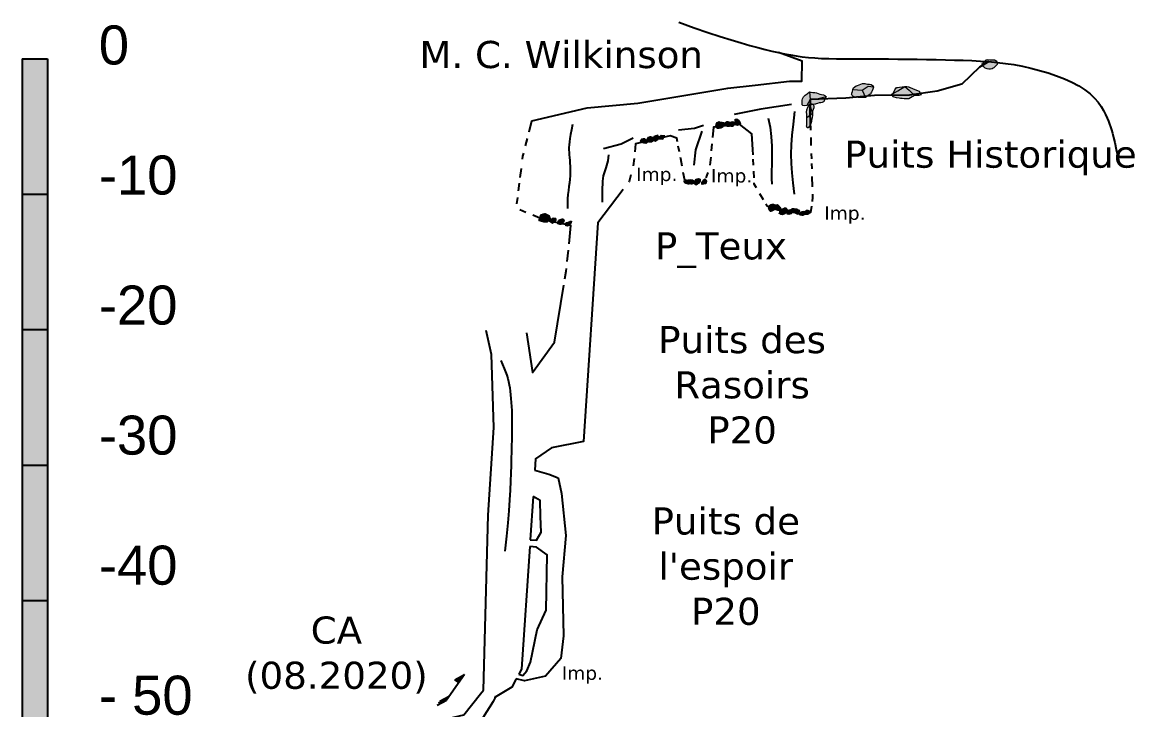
# Model space of a CAD drawing. Header units: metres. Extents: x -1178 to 134, y -250 to 398.
# Drawn here: x -58.2 to 24, y -48 to 2.7 of the extents above; entities that cross this region are included whole.
import ezdxf

# ---------------------------------------------------------------- set-up
doc = ezdxf.new("R2010")
doc.units = ezdxf.units.M
doc.header["$MEASUREMENT"] = 0
for name, color, linetype in [("Blocs - Courant d'air", 204, 'Continuous'), ('Blocs - Echelle', 250, 'Continuous'), ('Topo Dessin - Galeries', 10, 'Continuous'), ('Topo Dessin - Légendes Grosses', 250, 'Continuous'), ('Topo Dessin - Puits', 248, 'Continuous'), ('Topo Dessin - Spéléothèmes', 26, 'Continuous')]:
    doc.layers.add(name, color=color, linetype=linetype)

# ---------------------------------------------------------------- blocks, each defined once
blk = doc.blocks.new('*U147')
at = {"layer": 'Topo Dessin - Spéléothèmes'}
h = blk.add_hatch(color=255, dxfattribs=at)
h.dxf.hatch_style = 2
edge = h.paths.add_edge_path()
edge.add_spline(control_points=[(-0.11, 1.18), (-0.53, 0.75), (-1.07, 0.53), (-1.18, 0.11), (-1.28, -0.32), (-1.28, -0.32), (-1.28, -0.64), (-1.28, -0.96), (-1.18, -1.07), (-0.53, -0.96), (0.11, -0.86), (0.86, -0.75), (0.86, -0.75), (0.86, -0.75), (1.39, -0.53), (1.71, -0.53), (2.03, -0.53), (2.25, -0.21), (2.25, -0.21), (2.25, -0.21), (2.57, 0.43), (2.57, 0.43), (2.57, 0.43), (2.25, 0.75), (1.82, 0.75), (1.39, 0.75), (1.18, 1.07), (0.75, 1.07), (0.32, 1.07), (-0.11, 1.18), (-0.11, 1.18)], knot_values=[0, 0, 0, 0, 1, 1, 1, 2, 2, 2, 3, 3, 3, 4, 4, 4, 5, 5, 5, 6, 6, 6, 7, 7, 7, 8, 8, 8, 9, 9, 9, 10, 10, 10, 10], degree=3, periodic=0)
at = {"layer": 'Topo Dessin - Spéléothèmes', "lineweight": 5}
for points in [[(0, 0), (-0.53, -0.96)], [(-0.11, 1.18), (0, 0), (1.07, 0.11), (1.93, 0.32), (2.57, 0.43)]]:
    blk.add_lwpolyline(points, dxfattribs=at)
at = {"layer": 'Topo Dessin - Spéléothèmes', "lineweight": 9}
blk.add_open_spline([(-0.11, 1.18), (-0.53, 0.75), (-1.07, 0.53), (-1.18, 0.11), (-1.28, -0.32), (-1.28, -0.32), (-1.28, -0.64), (-1.28, -0.96), (-1.18, -1.07), (-0.53, -0.96), (0.11, -0.86), (0.86, -0.75), (0.86, -0.75), (0.86, -0.75), (1.39, -0.53), (1.71, -0.53), (2.03, -0.53), (2.25, -0.21), (2.25, -0.21), (2.25, -0.21), (2.57, 0.43), (2.57, 0.43), (2.57, 0.43), (2.25, 0.75), (1.82, 0.75), (1.39, 0.75), (1.18, 1.07), (0.75, 1.07), (0.32, 1.07), (-0.11, 1.18), (-0.11, 1.18)], degree=3, knots=[0, 0, 0, 0, 1, 1, 1, 2, 2, 2, 3, 3, 3, 4, 4, 4, 5, 5, 5, 6, 6, 6, 7, 7, 7, 8, 8, 8, 9, 9, 9, 10, 10, 10, 10], dxfattribs=at)
blk = doc.blocks.new('*U148')
at = {"layer": 'Topo Dessin - Spéléothèmes'}
h = blk.add_hatch(color=255, dxfattribs=at)
h.dxf.hatch_style = 2
edge = h.paths.add_edge_path()
edge.add_spline(control_points=[(0.46, 1.38), (0.46, 1.38), (-0.39, 0.74), (-0.39, 0.31), (-0.39, -0.12), (-0.71, -0.97), (-0.71, -0.97), (-0.71, -0.97), (-0.93, -1.72), (-0.93, -1.72), (-0.93, -1.72), (-1.14, -2.26), (-0.82, -2.15), (-0.5, -2.04), (-0.07, -1.4), (-0.07, -1.4), (-0.07, -1.4), (0.03, -1.08), (0.25, -0.76), (0.46, -0.44), (0.57, 0.2), (0.57, 0.2), (0.57, 0.2), (0.89, 0.52), (1, 0.95), (1.1, 1.38), (0.46, 1.38), (0.46, 1.38)], knot_values=[0, 0, 0, 0, 1, 1, 1, 2, 2, 2, 3, 3, 3, 4, 4, 4, 5, 5, 5, 6, 6, 6, 7, 7, 7, 8, 8, 8, 9, 9, 9, 9], degree=3, periodic=0)
at = {"layer": 'Topo Dessin - Spéléothèmes', "lineweight": 5}
blk.add_lwpolyline([(-0.57, -0.56), (0.5, -0.1), (0.46, 1.38)], dxfattribs=at)
at = {"layer": 'Topo Dessin - Spéléothèmes', "lineweight": 9}
blk.add_open_spline([(0.46, 1.38), (0.46, 1.38), (-0.39, 0.74), (-0.39, 0.31), (-0.39, -0.12), (-0.71, -0.97), (-0.71, -0.97), (-0.71, -0.97), (-0.93, -1.72), (-0.93, -1.72), (-0.93, -1.72), (-1.14, -2.26), (-0.82, -2.15), (-0.5, -2.04), (-0.07, -1.4), (-0.07, -1.4), (-0.07, -1.4), (0.03, -1.08), (0.25, -0.76), (0.46, -0.44), (0.57, 0.2), (0.57, 0.2), (0.57, 0.2), (0.89, 0.52), (1, 0.95), (1.1, 1.38), (0.46, 1.38), (0.46, 1.38)], degree=3, knots=[0, 0, 0, 0, 1, 1, 1, 2, 2, 2, 3, 3, 3, 4, 4, 4, 5, 5, 5, 6, 6, 6, 7, 7, 7, 8, 8, 8, 9, 9, 9, 9], dxfattribs=at)
blk = doc.blocks.new('*U145')
at = {"layer": 'Topo Dessin - Spéléothèmes'}
h = blk.add_hatch(color=255, dxfattribs=at)
h.dxf.hatch_style = 2
edge = h.paths.add_edge_path()
edge.add_spline(control_points=[(-0.35, 1.04), (-0.35, 1.04), (-0.99, 0.4), (-1.1, 0.08), (-1.2, -0.24), (-1.2, -0.89), (-1.2, -0.89), (-1.2, -0.89), (-1.63, -1.53), (-1.63, -1.53), (-1.63, -1.53), (-1.74, -1.85), (-1.74, -1.85), (-1.74, -1.85), (-1.1, -1.95), (-1.1, -1.95), (-1.1, -1.95), (-0.24, -1.42), (-0.24, -1.42), (-0.24, -1.42), (0.29, -1.1), (0.29, -1.1), (0.29, -1.1), (0.62, -0.99), (0.83, -0.56), (1.04, -0.14), (1.47, 0.61), (1.47, 0.61), (1.47, 0.61), (1.36, 1.04), (1.36, 1.04), (1.36, 1.04), (1.04, 1.57), (1.04, 1.57), (1.04, 1.57), (1.28, 1.98), (0.85, 1.87), (0.42, 1.77), (0.72, 2.11), (0.19, 1.57), (-0.35, 1.04), (-0.35, 1.04), (-0.35, 1.04)], knot_values=[0, 0, 0, 0, 1, 1, 1, 2, 2, 2, 3, 3, 3, 4, 4, 4, 5, 5, 5, 6, 6, 6, 7, 7, 7, 8, 8, 8, 9, 9, 9, 10, 10, 10, 11, 11, 11, 12, 12, 12, 13, 13, 13, 14, 14, 14, 14], degree=3, periodic=0)
at = {"layer": 'Topo Dessin - Spéléothèmes', "lineweight": 5}
blk.add_lwpolyline([(1.04, 1.57), (0.94, 0.72), (0.83, -0.56), (-0.03, -0.78), (-0.78, -0.89), (-1.2, -0.89)], dxfattribs=at)
at = {"layer": 'Topo Dessin - Spéléothèmes', "lineweight": 9}
blk.add_open_spline([(-0.35, 1.04), (-0.35, 1.04), (-0.99, 0.4), (-1.1, 0.08), (-1.2, -0.24), (-1.2, -0.89), (-1.2, -0.89), (-1.2, -0.89), (-1.63, -1.53), (-1.63, -1.53), (-1.63, -1.53), (-1.74, -1.85), (-1.74, -1.85), (-1.74, -1.85), (-1.1, -1.95), (-1.1, -1.95), (-1.1, -1.95), (-0.24, -1.42), (-0.24, -1.42), (-0.24, -1.42), (0.29, -1.1), (0.29, -1.1), (0.29, -1.1), (0.62, -0.99), (0.83, -0.56), (1.04, -0.14), (1.47, 0.61), (1.47, 0.61), (1.47, 0.61), (1.36, 1.04), (1.36, 1.04), (1.36, 1.04), (1.04, 1.57), (1.04, 1.57), (1.04, 1.57), (1.28, 1.98), (0.85, 1.87), (0.42, 1.77), (0.72, 2.11), (0.19, 1.57), (-0.35, 1.04), (-0.35, 1.04), (-0.35, 1.04)], degree=3, knots=[0, 0, 0, 0, 1, 1, 1, 2, 2, 2, 3, 3, 3, 4, 4, 4, 5, 5, 5, 6, 6, 6, 7, 7, 7, 8, 8, 8, 9, 9, 9, 10, 10, 10, 11, 11, 11, 12, 12, 12, 13, 13, 13, 14, 14, 14, 14], dxfattribs=at)
blk = doc.blocks.new('*U142')
at = {"layer": 'Topo Dessin - Spéléothèmes'}
h = blk.add_hatch(color=255, dxfattribs=at)
h.dxf.hatch_style = 2
edge = h.paths.add_edge_path()
edge.add_spline(control_points=[(8, 26.8), (0, 26.8), (-10.7, 21.4), (-18.7, 18.7), (-26.7, 16.1), (-34.8, 13.4), (-37.4, 2.7), (-40.1, -8), (-42.8, -18.7), (-42.8, -18.7), (-42.8, -18.7), (-40.1, -24.1), (-32.1, -26.7), (-24.1, -29.4), (-8, -29.4), (-8, -29.4), (-8, -29.4), (13.4, -29.4), (13.4, -29.4), (13.4, -29.4), (32.1, -16), (32.1, -16), (32.1, -16), (37.4, -10.7), (40.1, -2.7), (42.8, 5.4), (45.5, 13.4), (45.5, 13.4), (45.5, 13.4), (40.1, 24.1), (29.4, 24.1), (18.7, 24.1), (8, 26.8), (8, 26.8)], knot_values=[0, 0, 0, 0, 1, 1, 1, 2, 2, 2, 3, 3, 3, 4, 4, 4, 5, 5, 5, 6, 6, 6, 7, 7, 7, 8, 8, 8, 9, 9, 9, 10, 10, 10, 11, 11, 11, 11], degree=3, periodic=0)
at = {"layer": 'Topo Dessin - Spéléothèmes', "lineweight": 5}
for points in [[(-37.4, 2.7), (0, 0), (24.1, 16.1), (45.5, 13.4)], [(0, 0), (13.4, -29.4)]]:
    blk.add_lwpolyline(points, dxfattribs=at)
at = {"layer": 'Topo Dessin - Spéléothèmes', "lineweight": 9}
blk.add_open_spline([(8, 26.8), (0, 26.8), (-10.7, 21.4), (-18.7, 18.7), (-26.7, 16.1), (-34.8, 13.4), (-37.4, 2.7), (-40.1, -8), (-42.8, -18.7), (-42.8, -18.7), (-42.8, -18.7), (-40.1, -24.1), (-32.1, -26.7), (-24.1, -29.4), (-8, -29.4), (-8, -29.4), (-8, -29.4), (13.4, -29.4), (13.4, -29.4), (13.4, -29.4), (32.1, -16), (32.1, -16), (32.1, -16), (37.4, -10.7), (40.1, -2.7), (42.8, 5.4), (45.5, 13.4), (45.5, 13.4), (45.5, 13.4), (40.1, 24.1), (29.4, 24.1), (18.7, 24.1), (8, 26.8), (8, 26.8)], degree=3, knots=[0, 0, 0, 0, 1, 1, 1, 2, 2, 2, 3, 3, 3, 4, 4, 4, 5, 5, 5, 6, 6, 6, 7, 7, 7, 8, 8, 8, 9, 9, 9, 10, 10, 10, 11, 11, 11, 11], dxfattribs=at)
blk = doc.blocks.new('Pierre 006')
at = {"layer": 'Topo Dessin - Spéléothèmes'}
h = blk.add_hatch(color=255, dxfattribs=at)
h.dxf.hatch_style = 2
edge = h.paths.add_edge_path()
edge.add_spline(control_points=[(0.08, 0.68), (0.08, 0.68), (-0.45, 0.68), (-0.67, 0.26), (-0.88, -0.17), (-0.88, -0.49), (-0.88, -0.49), (-0.88, -0.49), (-0.13, -0.71), (-0.13, -0.71), (-0.13, -0.71), (0.4, -0.71), (0.4, -0.71), (0.4, -0.71), (0.94, -0.28), (0.94, -0.28), (0.94, -0.28), (0.72, 0.36), (0.72, 0.36), (0.72, 0.36), (0.08, 0.68), (0.08, 0.68)], knot_values=[0, 0, 0, 0, 1, 1, 1, 2, 2, 2, 3, 3, 3, 4, 4, 4, 5, 5, 5, 6, 6, 6, 7, 7, 7, 7], degree=3, periodic=0)
at = {"layer": 'Topo Dessin - Spéléothèmes', "lineweight": 9}
blk.add_open_spline([(0.08, 0.68), (0.08, 0.68), (-0.45, 0.68), (-0.67, 0.26), (-0.88, -0.17), (-0.88, -0.49), (-0.88, -0.49), (-0.88, -0.49), (-0.13, -0.71), (-0.13, -0.71), (-0.13, -0.71), (0.4, -0.71), (0.4, -0.71), (0.4, -0.71), (0.94, -0.28), (0.94, -0.28), (0.94, -0.28), (0.72, 0.36), (0.72, 0.36), (0.72, 0.36), (0.08, 0.68), (0.08, 0.68)], degree=3, knots=[0, 0, 0, 0, 1, 1, 1, 2, 2, 2, 3, 3, 3, 4, 4, 4, 5, 5, 5, 6, 6, 6, 7, 7, 7, 7], dxfattribs=at)
blk = doc.blocks.new('Pierre 001')
at = {"layer": 'Topo Dessin - Spéléothèmes'}
h = blk.add_hatch(color=255, dxfattribs=at)
h.dxf.hatch_style = 2
edge = h.paths.add_edge_path()
edge.add_spline(control_points=[(0.03, 0.65), (-0.39, 0.55), (-0.71, 0.44), (-0.82, 0.01), (-0.93, -0.42), (-0.61, -0.52), (-0.61, -0.52), (-0.61, -0.52), (0.03, -0.52), (0.03, -0.52), (0.03, -0.52), (0.68, -0.1), (0.68, -0.1), (0.68, -0.1), (0.68, 0.33), (0.68, 0.33), (0.68, 0.33), (0.03, 0.65), (0.03, 0.65)], knot_values=[0, 0, 0, 0, 1, 1, 1, 2, 2, 2, 3, 3, 3, 4, 4, 4, 5, 5, 5, 6, 6, 6, 6], degree=3, periodic=0)
at = {"layer": 'Topo Dessin - Spéléothèmes', "lineweight": 9}
blk.add_open_spline([(0.03, 0.65), (-0.39, 0.55), (-0.71, 0.44), (-0.82, 0.01), (-0.93, -0.42), (-0.61, -0.52), (-0.61, -0.52), (-0.61, -0.52), (0.03, -0.52), (0.03, -0.52), (0.03, -0.52), (0.68, -0.1), (0.68, -0.1), (0.68, -0.1), (0.68, 0.33), (0.68, 0.33), (0.68, 0.33), (0.03, 0.65), (0.03, 0.65)], degree=3, knots=[0, 0, 0, 0, 1, 1, 1, 2, 2, 2, 3, 3, 3, 4, 4, 4, 5, 5, 5, 6, 6, 6, 6], dxfattribs=at)
blk = doc.blocks.new('Pierre 002')
at = {"layer": 'Topo Dessin - Spéléothèmes'}
h = blk.add_hatch(color=255, dxfattribs=at)
h.dxf.hatch_style = 2
edge = h.paths.add_edge_path()
edge.add_spline(control_points=[(0.54, 0.77), (0.54, 0.77), (-0.31, 0.35), (-0.63, 0.35), (-0.96, 0.35), (-0.96, 0.03), (-0.96, 0.03), (-0.96, 0.03), (-0.85, -0.72), (-0.85, -0.72), (-0.85, -0.72), (-0.42, -0.83), (-0.42, -0.83), (-0.42, -0.83), (0.22, -0.62), (0.22, -0.62), (0.22, -0.62), (0.65, -0.19), (0.65, -0.19), (0.65, -0.19), (0.86, 0.24), (0.86, 0.24), (0.86, 0.24), (0.97, 0.77), (0.97, 0.77), (0.97, 0.77), (0.54, 0.77), (0.54, 0.77)], knot_values=[0, 0, 0, 0, 1, 1, 1, 2, 2, 2, 3, 3, 3, 4, 4, 4, 5, 5, 5, 6, 6, 6, 7, 7, 7, 8, 8, 8, 9, 9, 9, 9], degree=3, periodic=0)
at = {"layer": 'Topo Dessin - Spéléothèmes', "lineweight": 9}
blk.add_open_spline([(0.54, 0.77), (0.54, 0.77), (-0.31, 0.35), (-0.63, 0.35), (-0.96, 0.35), (-0.96, 0.03), (-0.96, 0.03), (-0.96, 0.03), (-0.85, -0.72), (-0.85, -0.72), (-0.85, -0.72), (-0.42, -0.83), (-0.42, -0.83), (-0.42, -0.83), (0.22, -0.62), (0.22, -0.62), (0.22, -0.62), (0.65, -0.19), (0.65, -0.19), (0.65, -0.19), (0.86, 0.24), (0.86, 0.24), (0.86, 0.24), (0.97, 0.77), (0.97, 0.77), (0.97, 0.77), (0.54, 0.77), (0.54, 0.77)], degree=3, knots=[0, 0, 0, 0, 1, 1, 1, 2, 2, 2, 3, 3, 3, 4, 4, 4, 5, 5, 5, 6, 6, 6, 7, 7, 7, 8, 8, 8, 9, 9, 9, 9], dxfattribs=at)
blk = doc.blocks.new('Pierre 003')
at = {"layer": 'Topo Dessin - Spéléothèmes'}
h = blk.add_hatch(color=255, dxfattribs=at)
h.dxf.hatch_style = 2
edge = h.paths.add_edge_path()
edge.add_spline(control_points=[(-0.37, 0.55), (-0.8, 0.55), (-1.02, 0.12), (-1.02, -0.31), (-1.02, -0.74), (-1.44, -0.42), (-1.02, -0.74), (-0.59, -1.06), (-0.16, -0.95), (0.16, -0.85), (0.48, -0.74), (0.8, -0.31), (0.8, -0.31), (0.8, -0.31), (1.02, 0.44), (1.02, 0.44), (1.02, 0.44), (0.91, 0.76), (0.59, 0.87), (0.27, 0.97), (-0.37, 0.55), (-0.37, 0.55)], knot_values=[0, 0, 0, 0, 1, 1, 1, 2, 2, 2, 3, 3, 3, 4, 4, 4, 5, 5, 5, 6, 6, 6, 7, 7, 7, 7], degree=3, periodic=0)
at = {"layer": 'Topo Dessin - Spéléothèmes', "lineweight": 9}
blk.add_open_spline([(-0.37, 0.55), (-0.8, 0.55), (-1.02, 0.12), (-1.02, -0.31), (-1.02, -0.74), (-1.44, -0.42), (-1.02, -0.74), (-0.59, -1.06), (-0.16, -0.95), (0.16, -0.85), (0.48, -0.74), (0.8, -0.31), (0.8, -0.31), (0.8, -0.31), (1.02, 0.44), (1.02, 0.44), (1.02, 0.44), (0.91, 0.76), (0.59, 0.87), (0.27, 0.97), (-0.37, 0.55), (-0.37, 0.55)], degree=3, knots=[0, 0, 0, 0, 1, 1, 1, 2, 2, 2, 3, 3, 3, 4, 4, 4, 5, 5, 5, 6, 6, 6, 7, 7, 7, 7], dxfattribs=at)
blk = doc.blocks.new('Pierre 004')
at = {"layer": 'Topo Dessin - Spéléothèmes'}
h = blk.add_hatch(color=255, dxfattribs=at)
h.dxf.hatch_style = 2
edge = h.paths.add_edge_path()
edge.add_spline(control_points=[(-0.45, 0.4), (-0.45, 0.4), (-0.77, 0.18), (-0.77, 0.18), (-0.77, 0.18), (-1.09, -0.35), (-0.77, -0.46), (-0.45, -0.56), (-0.02, -0.56), (-0.02, -0.56), (-0.02, -0.56), (0.38, -0.39), (0.38, -0.39), (0.38, -0.39), (0.73, -0.24), (0.73, -0.24), (0.73, -0.24), (0.73, 0.29), (0.73, 0.29), (0.73, 0.29), (0.62, 0.61), (0.3, 0.61), (-0.02, 0.61), (-0.45, 0.4), (-0.45, 0.4)], knot_values=[0, 0, 0, 0, 1, 1, 1, 2, 2, 2, 3, 3, 3, 4, 4, 4, 5, 5, 5, 6, 6, 6, 7, 7, 7, 8, 8, 8, 8], degree=3, periodic=0)
at = {"layer": 'Topo Dessin - Spéléothèmes', "lineweight": 9}
blk.add_open_spline([(-0.45, 0.4), (-0.45, 0.4), (-0.77, 0.18), (-0.77, 0.18), (-0.77, 0.18), (-1.09, -0.35), (-0.77, -0.46), (-0.45, -0.56), (-0.02, -0.56), (-0.02, -0.56), (-0.02, -0.56), (0.38, -0.39), (0.38, -0.39), (0.38, -0.39), (0.73, -0.24), (0.73, -0.24), (0.73, -0.24), (0.73, 0.29), (0.73, 0.29), (0.73, 0.29), (0.62, 0.61), (0.3, 0.61), (-0.02, 0.61), (-0.45, 0.4), (-0.45, 0.4)], degree=3, knots=[0, 0, 0, 0, 1, 1, 1, 2, 2, 2, 3, 3, 3, 4, 4, 4, 5, 5, 5, 6, 6, 6, 7, 7, 7, 8, 8, 8, 8], dxfattribs=at)
blk = doc.blocks.new('Pierre 005')
at = {"layer": 'Topo Dessin - Spéléothèmes'}
h = blk.add_hatch(color=255, dxfattribs=at)
h.dxf.hatch_style = 2
edge = h.paths.add_edge_path()
edge.add_spline(control_points=[(-0.86, 0.65), (-1.07, 0.22), (-1.07, -0.21), (-0.64, -0.42), (-0.21, -0.63), (0.21, -0.42), (0.21, -0.42), (0.21, -0.42), (0.64, 0.33), (0.64, 0.33), (0.64, 0.33), (0.11, 0.76), (0.11, 0.76), (0.11, 0.76), (-0.86, 0.65), (-0.86, 0.65)], knot_values=[0, 0, 0, 0, 1, 1, 1, 2, 2, 2, 3, 3, 3, 4, 4, 4, 5, 5, 5, 5], degree=3, periodic=0)
at = {"layer": 'Topo Dessin - Spéléothèmes', "lineweight": 9}
blk.add_open_spline([(-0.86, 0.65), (-1.07, 0.22), (-1.07, -0.21), (-0.64, -0.42), (-0.21, -0.63), (0.21, -0.42), (0.21, -0.42), (0.21, -0.42), (0.64, 0.33), (0.64, 0.33), (0.64, 0.33), (0.11, 0.76), (0.11, 0.76), (0.11, 0.76), (-0.86, 0.65), (-0.86, 0.65)], degree=3, knots=[0, 0, 0, 0, 1, 1, 1, 2, 2, 2, 3, 3, 3, 4, 4, 4, 5, 5, 5, 5], dxfattribs=at)
blk = doc.blocks.new('Pierre 007')
at = {"layer": 'Topo Dessin - Spéléothèmes'}
h = blk.add_hatch(color=255, dxfattribs=at)
h.dxf.hatch_style = 2
edge = h.paths.add_edge_path()
edge.add_spline(control_points=[(-0.91, -0.3), (-0.7, 0.23), (-0.8, 0.66), (-0.27, 0.55), (0.27, 0.45), (0.16, 0.77), (0.59, 0.34), (1.02, -0.09), (1.23, 0.45), (1.02, -0.09), (0.8, -0.62), (0.8, -0.94), (0.37, -0.73), (-0.05, -0.52), (0.37, -0.73), (-0.05, -0.52), (-0.48, -0.3), (-0.91, -0.3), (-0.91, -0.3)], knot_values=[0, 0, 0, 0, 1, 1, 1, 2, 2, 2, 3, 3, 3, 4, 4, 4, 5, 5, 5, 6, 6, 6, 6], degree=3, periodic=0)
at = {"layer": 'Topo Dessin - Spéléothèmes', "lineweight": 9}
blk.add_open_spline([(-0.91, -0.3), (-0.7, 0.23), (-0.8, 0.66), (-0.27, 0.55), (0.27, 0.45), (0.16, 0.77), (0.59, 0.34), (1.02, -0.09), (1.23, 0.45), (1.02, -0.09), (0.8, -0.62), (0.8, -0.94), (0.37, -0.73), (-0.05, -0.52), (0.37, -0.73), (-0.05, -0.52), (-0.48, -0.3), (-0.91, -0.3), (-0.91, -0.3)], degree=3, knots=[0, 0, 0, 0, 1, 1, 1, 2, 2, 2, 3, 3, 3, 4, 4, 4, 5, 5, 5, 6, 6, 6, 6], dxfattribs=at)
blk = doc.blocks.new('Pierre 008')
at = {"layer": 'Topo Dessin - Spéléothèmes'}
h = blk.add_hatch(color=255, dxfattribs=at)
h.dxf.hatch_style = 2
h.paths.add_polyline_path([(-0.13, 0.49), (-0.78, -0.05), (-0.88, -0.37), (0.29, -0.48), (0.83, 0.38)])
at = {"layer": 'Topo Dessin - Spéléothèmes', "lineweight": 9}
blk.add_lwpolyline([(-0.13, 0.49), (-0.78, -0.05), (-0.88, -0.37), (-0.88, -0.37), (0.29, -0.48), (0.83, 0.38), (-0.13, 0.49)], dxfattribs=at)
blk = doc.blocks.new('Pierre 009')
at = {"layer": 'Topo Dessin - Spéléothèmes'}
h = blk.add_hatch(color=255, dxfattribs=at)
h.dxf.hatch_style = 2
edge = h.paths.add_edge_path()
edge.add_spline(control_points=[(-0.7, 0.7), (-1.13, 0.17), (-1.24, -0.79), (-0.6, -0.9), (0.05, -1.01), (0.58, -0.79), (0.9, -0.47), (1.22, -0.15), (1.33, 0.7), (1.01, 0.7), (0.69, 0.7), (-0.17, 0.92), (-0.17, 0.92), (-0.17, 0.92), (-0.7, 0.7), (-0.7, 0.7)], knot_values=[0, 0, 0, 0, 1, 1, 1, 2, 2, 2, 3, 3, 3, 4, 4, 4, 5, 5, 5, 5], degree=3, periodic=0)
at = {"layer": 'Topo Dessin - Spéléothèmes', "lineweight": 9}
blk.add_open_spline([(-0.7, 0.7), (-1.13, 0.17), (-1.24, -0.79), (-0.6, -0.9), (0.05, -1.01), (0.58, -0.79), (0.9, -0.47), (1.22, -0.15), (1.33, 0.7), (1.01, 0.7), (0.69, 0.7), (-0.17, 0.92), (-0.17, 0.92), (-0.17, 0.92), (-0.7, 0.7), (-0.7, 0.7)], degree=3, knots=[0, 0, 0, 0, 1, 1, 1, 2, 2, 2, 3, 3, 3, 4, 4, 4, 5, 5, 5, 5], dxfattribs=at)
blk = doc.blocks.new('Pierre 011')
at = {"layer": 'Topo Dessin - Spéléothèmes'}
h = blk.add_hatch(color=255, dxfattribs=at)
h.dxf.hatch_style = 2
edge = h.paths.add_edge_path()
edge.add_spline(control_points=[(-0.63, 0.8), (-0.63, 0.8), (-0.74, 0.69), (-0.63, 0.16), (-0.53, -0.38), (-0.42, -0.8), (-0.42, -0.8), (-0.42, -0.8), (0.01, -0.91), (0.01, -0.91), (0.01, -0.91), (0.65, -0.59), (0.65, -0.59), (0.65, -0.59), (0.76, -0.27), (0.76, -0.27), (0.76, -0.27), (0.44, 0.48), (0.44, 0.48), (0.44, 0.48), (-0.21, 0.91), (-0.21, 0.91), (-0.21, 0.91), (-0.63, 0.8), (-0.63, 0.8)], knot_values=[0, 0, 0, 0, 1, 1, 1, 2, 2, 2, 3, 3, 3, 4, 4, 4, 5, 5, 5, 6, 6, 6, 7, 7, 7, 8, 8, 8, 8], degree=3, periodic=0)
at = {"layer": 'Topo Dessin - Spéléothèmes', "lineweight": 9}
blk.add_open_spline([(-0.63, 0.8), (-0.63, 0.8), (-0.74, 0.69), (-0.63, 0.16), (-0.53, -0.38), (-0.42, -0.8), (-0.42, -0.8), (-0.42, -0.8), (0.01, -0.91), (0.01, -0.91), (0.01, -0.91), (0.65, -0.59), (0.65, -0.59), (0.65, -0.59), (0.76, -0.27), (0.76, -0.27), (0.76, -0.27), (0.44, 0.48), (0.44, 0.48), (0.44, 0.48), (-0.21, 0.91), (-0.21, 0.91), (-0.21, 0.91), (-0.63, 0.8), (-0.63, 0.8)], degree=3, knots=[0, 0, 0, 0, 1, 1, 1, 2, 2, 2, 3, 3, 3, 4, 4, 4, 5, 5, 5, 6, 6, 6, 7, 7, 7, 8, 8, 8, 8], dxfattribs=at)
blk = doc.blocks.new('Pierre 012')
at = {"layer": 'Topo Dessin - Spéléothèmes'}
h = blk.add_hatch(color=255, dxfattribs=at)
h.dxf.hatch_style = 2
edge = h.paths.add_edge_path()
edge.add_spline(control_points=[(-0.42, 0.43), (-0.75, 0.43), (-1.6, 0.43), (-1.39, 0), (-1.17, -0.43), (-1.17, -0.43), (-0.64, -0.64), (-0.1, -0.86), (-0.21, -0.53), (0.22, -0.64), (0.64, -0.75), (0.75, -0.64), (1.07, -0.53), (1.39, -0.43), (1.5, 0), (1.5, 0), (1.5, 0), (0.86, 0.43), (0.86, 0.43), (0.86, 0.43), (0.32, 0.53), (0.32, 0.53), (0.32, 0.53), (-0.42, 0.43), (-0.42, 0.43)], knot_values=[0, 0, 0, 0, 1, 1, 1, 2, 2, 2, 3, 3, 3, 4, 4, 4, 5, 5, 5, 6, 6, 6, 7, 7, 7, 8, 8, 8, 8], degree=3, periodic=0)
at = {"layer": 'Topo Dessin - Spéléothèmes', "lineweight": 9}
blk.add_open_spline([(-0.42, 0.43), (-0.75, 0.43), (-1.6, 0.43), (-1.39, 0), (-1.17, -0.43), (-1.17, -0.43), (-0.64, -0.64), (-0.1, -0.86), (-0.21, -0.53), (0.22, -0.64), (0.64, -0.75), (0.75, -0.64), (1.07, -0.53), (1.39, -0.43), (1.5, 0), (1.5, 0), (1.5, 0), (0.86, 0.43), (0.86, 0.43), (0.86, 0.43), (0.32, 0.53), (0.32, 0.53), (0.32, 0.53), (-0.42, 0.43), (-0.42, 0.43)], degree=3, knots=[0, 0, 0, 0, 1, 1, 1, 2, 2, 2, 3, 3, 3, 4, 4, 4, 5, 5, 5, 6, 6, 6, 7, 7, 7, 8, 8, 8, 8], dxfattribs=at)
blk = doc.blocks.new('Pierre 014')
at = {"layer": 'Topo Dessin - Spéléothèmes'}
h = blk.add_hatch(color=255, dxfattribs=at)
h.dxf.hatch_style = 2
h.paths.add_polyline_path([(-0.2, 0.6), (-0.63, 0.38), (-0.74, -0.15), (-0.74, -0.69), (-0.31, -0.79), (0.44, -0.37), (0.76, 0.06), (0.44, 0.81)])
at = {"layer": 'Topo Dessin - Spéléothèmes', "lineweight": 9}
blk.add_lwpolyline([(-0.2, 0.6), (-0.63, 0.38), (-0.74, -0.15), (-0.74, -0.69), (-0.31, -0.79), (0.44, -0.37), (0.76, 0.06), (0.44, 0.81), (-0.2, 0.6)], dxfattribs=at)
blk = doc.blocks.new('Pierre 015')
at = {"layer": 'Topo Dessin - Spéléothèmes'}
h = blk.add_hatch(color=255, dxfattribs=at)
h.dxf.hatch_style = 2
edge = h.paths.add_edge_path()
edge.add_spline(control_points=[(0.15, 0.86), (-0.39, 0.86), (-0.71, 0.86), (-0.92, 0.53), (-1.14, 0.21), (-1.24, 0.11), (-0.92, -0.11), (-0.6, -0.32), (-0.5, -0.53), (-0.07, -0.64), (0.36, -0.75), (0.79, -0.64), (0.79, -0.64), (0.79, -0.64), (1.11, -0.32), (1.11, -0.32), (1.11, -0.32), (0.79, 0.32), (0.79, 0.32), (0.79, 0.32), (0.15, 0.86), (0.15, 0.86)], knot_values=[0, 0, 0, 0, 1, 1, 1, 2, 2, 2, 3, 3, 3, 4, 4, 4, 5, 5, 5, 6, 6, 6, 7, 7, 7, 7], degree=3, periodic=0)
at = {"layer": 'Topo Dessin - Spéléothèmes', "lineweight": 9}
blk.add_open_spline([(0.15, 0.86), (-0.39, 0.86), (-0.71, 0.86), (-0.92, 0.53), (-1.14, 0.21), (-1.24, 0.11), (-0.92, -0.11), (-0.6, -0.32), (-0.5, -0.53), (-0.07, -0.64), (0.36, -0.75), (0.79, -0.64), (0.79, -0.64), (0.79, -0.64), (1.11, -0.32), (1.11, -0.32), (1.11, -0.32), (0.79, 0.32), (0.79, 0.32), (0.79, 0.32), (0.15, 0.86), (0.15, 0.86)], degree=3, knots=[0, 0, 0, 0, 1, 1, 1, 2, 2, 2, 3, 3, 3, 4, 4, 4, 5, 5, 5, 6, 6, 6, 7, 7, 7, 7], dxfattribs=at)
blk = doc.blocks.new('Pierre 018')
at = {"layer": 'Topo Dessin - Spéléothèmes'}
h = blk.add_hatch(color=255, dxfattribs=at)
h.dxf.hatch_style = 2
edge = h.paths.add_edge_path()
edge.add_spline(control_points=[(-0.41, 0.75), (-0.41, 0.75), (-0.63, 0.22), (-0.95, 0), (-1.27, -0.21), (-1.27, -0.21), (-1.27, -0.21), (-1.27, -0.21), (-0.31, -0.85), (-0.31, -0.85), (-0.31, -0.85), (0.34, -0.32), (0.34, -0.32), (0.34, -0.32), (0.76, 0.22), (0.76, 0.22), (0.76, 0.22), (0.87, 0.75), (0.55, 0.86), (0.23, 0.97), (-0.41, 0.75), (-0.41, 0.75)], knot_values=[0, 0, 0, 0, 1, 1, 1, 2, 2, 2, 3, 3, 3, 4, 4, 4, 5, 5, 5, 6, 6, 6, 7, 7, 7, 7], degree=3, periodic=0)
at = {"layer": 'Topo Dessin - Spéléothèmes', "lineweight": 9}
blk.add_open_spline([(-0.41, 0.75), (-0.41, 0.75), (-0.63, 0.22), (-0.95, 0), (-1.27, -0.21), (-1.27, -0.21), (-1.27, -0.21), (-1.27, -0.21), (-0.31, -0.85), (-0.31, -0.85), (-0.31, -0.85), (0.34, -0.32), (0.34, -0.32), (0.34, -0.32), (0.76, 0.22), (0.76, 0.22), (0.76, 0.22), (0.87, 0.75), (0.55, 0.86), (0.23, 0.97), (-0.41, 0.75), (-0.41, 0.75)], degree=3, knots=[0, 0, 0, 0, 1, 1, 1, 2, 2, 2, 3, 3, 3, 4, 4, 4, 5, 5, 5, 6, 6, 6, 7, 7, 7, 7], dxfattribs=at)
blk = doc.blocks.new('Pierre 020')
at = {"layer": 'Topo Dessin - Spéléothèmes'}
h = blk.add_hatch(color=255, dxfattribs=at)
h.dxf.hatch_style = 2
edge = h.paths.add_edge_path()
edge.add_spline(control_points=[(-0.31, 0.78), (-0.42, 0.89), (0.34, 0.87), (0.34, 0.87), (0.34, 0.87), (0.76, 1.08), (0.76, 0.54), (0.76, 0.01), (0.98, -0.42), (0.66, -0.52), (0.34, -0.63), (-0.09, -0.95), (-0.41, -0.85), (-0.73, -0.74), (-0.95, -0.1), (-0.95, -0.1), (-0.95, -0.1), (-0.63, 0.54), (-0.63, 0.54), (-0.63, 0.54), (-0.31, 0.78), (-0.31, 0.78)], knot_values=[0, 0, 0, 0, 1, 1, 1, 2, 2, 2, 3, 3, 3, 4, 4, 4, 5, 5, 5, 6, 6, 6, 7, 7, 7, 7], degree=3, periodic=0)
at = {"layer": 'Topo Dessin - Spéléothèmes', "lineweight": 9}
blk.add_open_spline([(-0.31, 0.78), (-0.42, 0.89), (0.34, 0.87), (0.34, 0.87), (0.34, 0.87), (0.76, 1.08), (0.76, 0.54), (0.76, 0.01), (0.98, -0.42), (0.66, -0.52), (0.34, -0.63), (-0.09, -0.95), (-0.41, -0.85), (-0.73, -0.74), (-0.95, -0.1), (-0.95, -0.1), (-0.95, -0.1), (-0.63, 0.54), (-0.63, 0.54), (-0.63, 0.54), (-0.31, 0.78), (-0.31, 0.78)], degree=3, knots=[0, 0, 0, 0, 1, 1, 1, 2, 2, 2, 3, 3, 3, 4, 4, 4, 5, 5, 5, 6, 6, 6, 7, 7, 7, 7], dxfattribs=at)
blk = doc.blocks.new('Pierre 017')
at = {"layer": 'Topo Dessin - Spéléothèmes'}
h = blk.add_hatch(color=255, dxfattribs=at)
h.dxf.hatch_style = 2
edge = h.paths.add_edge_path()
edge.add_spline(control_points=[(-0.18, 0.61), (-0.18, 0.61), (-0.71, -0.14), (-0.71, -0.14), (-0.71, -0.14), (-0.71, -0.67), (-0.71, -0.67), (-0.71, -0.67), (-0.5, -0.57), (-0.18, -0.57), (0.14, -0.57), (0.47, -0.35), (0.47, -0.35), (0.47, -0.35), (0.57, 0.18), (0.57, 0.18), (0.57, 0.18), (0.14, 0.82), (0.14, 0.82), (0.14, 0.82), (-0.18, 0.61), (-0.18, 0.61)], knot_values=[0, 0, 0, 0, 1, 1, 1, 2, 2, 2, 3, 3, 3, 4, 4, 4, 5, 5, 5, 6, 6, 6, 7, 7, 7, 7], degree=3, periodic=0)
at = {"layer": 'Topo Dessin - Spéléothèmes', "lineweight": 9}
blk.add_open_spline([(-0.18, 0.61), (-0.18, 0.61), (-0.71, -0.14), (-0.71, -0.14), (-0.71, -0.14), (-0.71, -0.67), (-0.71, -0.67), (-0.71, -0.67), (-0.5, -0.57), (-0.18, -0.57), (0.14, -0.57), (0.47, -0.35), (0.47, -0.35), (0.47, -0.35), (0.57, 0.18), (0.57, 0.18), (0.57, 0.18), (0.14, 0.82), (0.14, 0.82), (0.14, 0.82), (-0.18, 0.61), (-0.18, 0.61)], degree=3, knots=[0, 0, 0, 0, 1, 1, 1, 2, 2, 2, 3, 3, 3, 4, 4, 4, 5, 5, 5, 6, 6, 6, 7, 7, 7, 7], dxfattribs=at)
blk = doc.blocks.new('CA 003')
at = {"layer": "Blocs - Courant d'air"}
h = blk.add_hatch(color=256, dxfattribs=at)
h.dxf.hatch_style = 1
h.paths.add_polyline_path([(1, 0.5), (0, 0), (1, 0)])
for p, q in [((1, 0.5), (0, 0)), ((0, 0), (3.25, 0)), ((0, 0), (1, 0)), ((1, 0), (1, 0.5)), ((3.75, 0.5), (2.75, 0)), ((3, 0), (4, 0.5)), ((4.25, 0.5), (3.25, 0))]:
    blk.add_line(p, q, dxfattribs=at)
blk = doc.blocks.new('Echelle')
at = {"true_color": 0x000000}
h = blk.add_hatch(color=18, dxfattribs=at)
h.dxf.hatch_style = 1
h.paths.add_polyline_path([(0, 1.875), (0, 0), (10, 0), (10, 1.875)])
h.paths.add_polyline_path([(30, 0), (30, 1.875), (20, 1.875), (20, 0)])
h.paths.add_polyline_path([(50, 0), (50, 1.875), (40, 1.875), (40, 0)])
h = blk.add_hatch(color=18, dxfattribs=at)
h.dxf.hatch_style = 1
h.paths.add_polyline_path([(0, 1.875), (0, 0), (10, 0), (10, 1.875)])
h.paths.add_polyline_path([(30, 0), (30, 1.875), (20, 1.875), (20, 0)])
h.paths.add_polyline_path([(50, 0), (50, 1.875), (40, 1.875), (40, 0)])
at = {"true_color": 0xffffff}
h = blk.add_hatch(color=7, dxfattribs=at)
h.dxf.hatch_style = 1
h.paths.add_polyline_path([(20, 0), (20, 1.875), (10, 1.875), (10, 0)])
h.paths.add_polyline_path([(40, 0), (40, 1.875), (30, 1.875), (30, 0)])
h.paths.add_polyline_path([(100, 0), (100, 1.875), (50, 1.875), (50, 0)])
h = blk.add_hatch(color=7, dxfattribs=at)
h.dxf.hatch_style = 1
h.paths.add_polyline_path([(20, 0), (20, 1.875), (10, 1.875), (10, 0)])
h.paths.add_polyline_path([(40, 0), (40, 1.875), (30, 1.875), (30, 0)])
h.paths.add_polyline_path([(100, 0), (100, 1.875), (50, 1.875), (50, 0)])
at = {"color": 248}
blk.add_line((0, 1.875), (100, 1.875), dxfattribs=at)
blk.add_line((0, 1.875), (100, 1.875), dxfattribs=at)
at = {"layer": 'Blocs - Echelle', "color": 248}
for p, q in [((0, 0), (0, 1.875)), ((0, 0), (0, 1.875)), ((10, 0), (10, 1.875)), ((10, 0), (10, 1.875)), ((20, 1.875), (20, 0)), ((20, 1.875), (20, 0)), ((30, 0), (30, 1.875)), ((30, 0), (30, 1.875)), ((40, 1.875), (40, 0)), ((40, 1.875), (40, 0)), ((0, 0), (100, 0)), ((0, 0), (100, 0))]:
    blk.add_line(p, q, dxfattribs=at)
at = {"layer": 'Blocs - Echelle', "insert": (250, 5.652), "char_height": 2.87867, "width": 22.79575, "attachment_point": 7, "rotation": 90}
blk.add_mtext('{\\fArial|b0|i0|c0|p34;0 \\P\\P-10\\P     \\P-20\\P\\P-30\\P\\P-40\\P\\P- 50\\P\\P\\P\\P\\P\\P\\P\\P\\P\\P\\P-100 m\\P\\P\\P\\P\\P\\P\\P\\P\\P\\P-150 m\\P\\P\\P\\P\\P\\P\\P\\P\\P\\P-200 m\\P\\P\\P\\P\\P\\P\\P\\P\\P\\P-250 m\\P  }', dxfattribs=at)

msp = doc.modelspace()

# ---------------------------------------------------------------- linework, layer by layer
at = {"layer": 'Topo Dessin - Galeries'}
for points in [[(-20.744, -5.402), (-20.538, -4.594), (-16.449, -3.621), (-12.71, -3.271), (-6.075, -2.169), (-4.052, -1.95), (-1.516, -1.657), (-0.614, -1.657), (-0.59, -0.171), (-2.343, 0.46)], [(13.197, -0.216), (12.502, -0.618), (11.212, -1.883), (9.386, -2.394), (7.341, -2.686), (4.761, -2.71), (2.643, -2.905), (0, -3), (-0.01, -4.024), (0.029, -5.282)], [(-4.207, -7.086), (-4.221, -6.7), (-4.294, -5.532), (-5.219, -4.827), (-7.142, -5.046), (-7.21, -5.803)], [(-9.794, -6.134), (-9.844, -5.873), (-10.331, -5.678), (-12.887, -6.287), (-12.949, -6.87)], [(-21.007, -6.439), (-20.866, -5.884)], [(-9.653, -6.862), (-9.73, -6.464)], [(-7.252, -6.271), (-7.3, -6.807)], [(0.046, -5.804), (0.065, -6.407)], [(-21.227, -7.413), (-21.201, -7.202), (-21.139, -6.961)], [(-13.002, -7.373), (-13.058, -7.902)], [(-9.452, -7.925), (-9.552, -7.382), (-9.569, -7.292)], [(-7.341, -7.27), (-7.394, -7.857)], [(0.083, -6.992), (0.095, -7.38)], [(-21.399, -8.768), (-21.315, -8.104)], [(-4.177, -7.857), (-4.194, -7.424)], [(0.106, -7.733), (0.118, -8.117)], [(-13.226, -8.574), (-13.361, -9.068), (-13.384, -9.099)], [(-9.117, -8.98), (-9.26, -8.963), (-9.363, -8.403)], [(-7.543, -8.391), (-7.697, -8.799)], [(-4.141, -8.797), (-4.161, -8.289)], [(0.136, -8.69), (0.16, -9.458)], [(-21.524, -9.753), (-21.452, -9.185)], [(-13.81, -9.659), (-15.669, -12.104), (-16.742, -28.245), (-19.096, -28.728), (-20.266, -29.52), (-20.324, -30.373)], [(-3.963, -9.532), (-4.124, -9.255), (-4.127, -9.166)], [(-21.644, -10.7), (-21.586, -10.239)], [(-3.446, -10.42), (-3.712, -9.962)], [(0.177, -10), (0.185, -10.228), (0.144, -10.541)], [(-20.984, -11.342), (-21.426, -11.16)], [(-2.922, -10.949), (-3.175, -10.885), (-3.263, -10.734)], [(0.098, -10.889), (0.039, -11.348), (-0.185, -11.344)], [(-17.798, -13.668), (-17.656, -12.302), (-19.604, -11.913), (-20.475, -11.553)], [(-17.932, -14.967), (-17.846, -14.13)], [(-18.1, -16.256), (-18.007, -15.689), (-17.986, -15.483)], [(-20.946, -20.226), (-20.5, -23.164), (-18.864, -20.906), (-18.176, -16.719)], [(-24.121, -46.608), (-23.771, -33.675), (-23.343, -27.213), (-23.537, -21.84), (-23.911, -20.049)], [(-20.324, -30.373), (-19.301, -30.654), (-18.598, -30.921), (-18.349, -32.091), (-18.025, -35.178), (-18.299, -38.241), (-18.199, -42.598), (-18.399, -44.266), (-19.544, -45.561), (-21.089, -45.909), (-21.695, -45.769)], [(-20.454, -32.306), (-20.671, -35.499)], [(-20.671, -35.499), (-20.206, -35.529), (-19.855, -34.937), (-19.902, -33.784), (-19.933, -32.615), (-20.454, -32.306)], [(-20.705, -36.002), (-21.318, -45.062), (-21.508, -45.419)], [(-21.508, -45.419), (-21.211, -45.524), (-20.915, -45.166), (-20.634, -44.527), (-20.151, -42.142), (-19.481, -40.708), (-19.418, -36.62), (-20.198, -36.059), (-20.705, -36.002)], [(-21.695, -45.769), (-22.018, -46.377), (-23.265, -47.116), (-23.295, -47.099)], [(-34.163, -50.137), (-33.768, -53.417), (-33.04, -55.918), (-32.284, -55.743), (-31.79, -52.341), (-29.957, -49.753), (-27.775, -48.939), (-25.564, -48.416), (-24.343, -46.875), (-24.121, -46.608)], [(-23.223, -47.088), (-23.391, -47.431), (-24.172, -48.631), (-24.591, -49.249), (-24.7, -50.176), (-24.845, -51.975), (-24.827, -53.883), (-25.827, -54.592), (-28.045, -55.518), (-30.556, -55.505), (-31.32, -55.941), (-31.465, -57.213), (-31.585, -58.944), (-31.293, -62.933), (-30.01, -66.485), (-29.226, -70.167), (-29.044, -74.214), (-29.606, -75.204), (-30.42, -76.018), (-31.933, -76.279), (-32.224, -76.774)]]:
    msp.add_lwpolyline(points, dxfattribs=at)
at = {"layer": 'Topo Dessin - Puits'}
for points in [[(-9.698, 2.691), (-8.558, 2.284), (-7.539, 1.935), (-6.631, 1.637), (-5.819, 1.383), (-5.094, 1.168), (-4.443, 0.986), (-3.854, 0.829), (-3.314, 0.692), (-2.814, 0.57), (-2.343, 0.46), (-1.893, 0.363), (-1.456, 0.278), (-1.021, 0.205), (-0.582, 0.144), (-0.129, 0.094), (0.347, 0.056), (0.852, 0.027), (1.387, 0.008), (1.948, -0.004), (2.536, -0.011), (3.147, -0.013), (3.779, -0.013), (4.431, -0.013), (5.102, -0.013), (5.787, -0.016), (6.485, -0.022), (7.189, -0.029), (7.896, -0.039), (8.601, -0.051), (9.3, -0.065), (9.987, -0.081), (10.66, -0.099), (11.314, -0.118), (11.952, -0.142), (12.579, -0.174), (13.197, -0.216), (13.812, -0.272), (14.427, -0.345), (15.047, -0.437), (15.674, -0.553), (16.311, -0.693), (16.951, -0.858), (17.583, -1.046), (18.198, -1.257), (18.786, -1.488), (19.336, -1.738), (19.84, -2.007), (20.287, -2.292), (20.67, -2.593), (20.993, -2.902), (21.262, -3.216), (21.484, -3.526), (21.665, -3.828), (21.812, -4.115), (21.93, -4.381), (22.027, -4.62), (22.109, -4.831), (22.181, -5.032), (22.25, -5.245), (22.322, -5.494), (22.401, -5.803), (22.495, -6.192), (22.609, -6.687), (22.75, -7.309)], [(-1.366, -3.389), (-3.639, -3.731), (-5.605, -4.128)], [(-1.149, -3.893), (-1.262, -4.82), (-1.342, -5.632), (-1.392, -6.365), (-1.411, -7.052), (-1.399, -7.726), (-1.357, -8.42), (-1.286, -9.17), (-1.185, -10.007)], [(-17.544, -4.846), (-17.626, -5.25), (-17.691, -5.592), (-17.74, -5.883), (-17.775, -6.132), (-17.796, -6.35), (-17.807, -6.546), (-17.807, -6.73), (-17.8, -6.913), (-17.786, -7.102), (-17.768, -7.299), (-17.748, -7.503), (-17.73, -7.716), (-17.715, -7.937), (-17.706, -8.166), (-17.705, -8.403), (-17.716, -8.647), (-17.739, -8.9), (-17.771, -9.162), (-17.809, -9.437), (-17.847, -9.725), (-17.882, -10.03), (-17.909, -10.352), (-17.925, -10.695), (-17.924, -11.06)], [(-3.098, -4.398), (-2.956, -5.061), (-2.873, -5.75), (-2.834, -6.444), (-2.827, -7.122), (-2.836, -7.762), (-2.849, -8.344), (-2.85, -8.847), (-2.827, -9.25)], [(-7.861, -4.939), (-8.528, -5.138), (-9.719, -5.282)], [(-7.987, -5.354), (-8.456, -6.725), (-8.582, -7.861)], [(-13.056, -5.859), (-13.941, -6.31), (-15.258, -6.653)], [(-14.897, -7.085), (-14.909, -7.323), (-14.937, -7.531), (-14.976, -7.717), (-15.025, -7.885), (-15.078, -8.041), (-15.133, -8.19), (-15.185, -8.338), (-15.232, -8.491), (-15.271, -8.653), (-15.301, -8.83), (-15.323, -9.031), (-15.339, -9.26), (-15.348, -9.525), (-15.352, -9.832), (-15.352, -10.187), (-15.347, -10.597)], [(-22.847, -22.273), (-22.707, -22.574), (-22.587, -22.85), (-22.486, -23.109), (-22.401, -23.354), (-22.331, -23.59), (-22.272, -23.822), (-22.223, -24.056), (-22.181, -24.295), (-22.145, -24.545), (-22.113, -24.807), (-22.087, -25.079), (-22.065, -25.364), (-22.048, -25.662), (-22.034, -25.971), (-22.025, -26.294), (-22.02, -26.63), (-22.018, -26.98), (-22.019, -27.346), (-22.024, -27.731), (-22.031, -28.137), (-22.041, -28.566), (-22.053, -29.023), (-22.067, -29.508), (-22.082, -30.025), (-22.1, -30.578), (-22.122, -31.176), (-22.151, -31.832), (-22.192, -32.555), (-22.247, -33.357), (-22.32, -34.251), (-22.413, -35.246), (-22.53, -36.354)]]:
    msp.add_lwpolyline(points, dxfattribs=at)

# ---------------------------------------------------------------- block references
at = {"layer": "Blocs - Courant d'air", "xscale": -0.7067760978727632, "yscale": 0.7067760978727632, "zscale": 0.7067760978727632, "rotation": 55.06671643151299}
msp.add_blockref('CA 003', (-25.528, -45.449), dxfattribs=at)
at = {"layer": 'Blocs - Echelle', "color": 248, "rotation": 270}
msp.add_blockref('Echelle', (-58.174, 0), dxfattribs=at)
at = {"layer": 'Blocs - Echelle', "xscale": 0.4664165647786666, "yscale": 0.4664165647786666, "zscale": 0.4664165647786666}
for name, p, rotation in [('Pierre 003', (13.302, -0.384), 332.6445757201228), ('*U145', (7.016, -2.516), 126.224649957457), ('*U148', (-0.052, -4.025), 15.71070594633642)]:
    msp.add_blockref(name, p, dxfattribs=dict(at, rotation=rotation))
at = {"layer": 'Blocs - Echelle'}
for name, p, xscale, yscale, zscale in [('*U147', (0, -3), 0.4664165647786666, 0.4664165647786666, 0.4664165647786666), ('*U142', (3.849, -2.316), 0.01836285688104987, 0.01836285688104987, 0.01836285688104987), ('Pierre 009', (-6.676, -4.894), 0.2754692319447891, 0.2754692319447891, 0.2754692319447891), ('Pierre 006', (-6.084, -4.813), 0.2754692319447891, 0.2754692319447891, 0.2754692319447891), ('Pierre 011', (-5.356, -4.679), 0.2754692319447891, 0.2754692319447891, 0.2754692319447891), ('Pierre 009', (-11.775, -5.951), 0.2303453968706995, 0.2303453968706995, 0.2303453968706995), ('Pierre 014', (-11.353, -5.856), 0.2754692319447891, 0.2754692319447891, 0.2754692319447891), ('Pierre 008', (-10.962, -5.803), 0.2754692319447891, 0.2754692319447891, 0.2754692319447891), ('Pierre 015', (-12.261, -6.088), 0.2303453968706995, 0.2303453968706995, 0.2303453968706995), ('Pierre 012', (-8.912, -9.068), 0.2754692319447891, 0.2754692319447891, 0.2754692319447891), ('Pierre 018', (-8.32, -9.095), 0.2754692319447891, 0.2754692319447891, 0.2754692319447891), ('Pierre 017', (-7.808, -9.095), 0.2754692319447891, 0.2754692319447891, 0.2754692319447891), ('Pierre 006', (-19.607, -11.738), 0.4664165647786666, 0.4664165647786666, 0.4664165647786666), ('Pierre 020', (-2.824, -11.007), 0.2754692319447891, 0.2754692319447891, 0.2754692319447891), ('Pierre 015', (-2.447, -11.007), 0.2754692319447891, 0.2754692319447891, 0.2754692319447891), ('Pierre 003', (-1.962, -11.249), 0.2754692319447891, 0.2754692319447891, 0.2754692319447891), ('Pierre 002', (-1.45, -11.276), 0.2754692319447891, 0.2754692319447891, 0.2754692319447891), ('Pierre 007', (-1.073, -11.249), 0.2754692319447891, 0.2754692319447891, 0.2754692319447891), ('Pierre 004', (-0.534, -11.411), 0.2754692319447891, 0.2754692319447891, 0.2754692319447891), ('Pierre 001', (-0.185, -11.344), 0.2754692319447891, 0.2754692319447891, 0.2754692319447891), ('Pierre 018', (-18.956, -11.955), 0.2303453968706995, 0.2303453968706995, 0.2303453968706995), ('Pierre 003', (-18.386, -12.01), 0.2303453968706995, 0.2303453968706995, 0.2303453968706995), ('Pierre 002', (-17.843, -12.172), 0.2303453968706995, 0.2303453968706995, 0.2303453968706995)]:
    msp.add_blockref(name, p, dxfattribs=dict(at, xscale=xscale, yscale=yscale, zscale=zscale))
at = {"layer": 'Topo Dessin - Puits', "xscale": 0.2754692319447891, "yscale": 0.2754692319447891, "zscale": 0.2754692319447891}
msp.add_blockref('Pierre 005', (-5.727, -4.853), dxfattribs=at)

# ---------------------------------------------------------------- texts
at = {"layer": 'Topo Dessin - Légendes Grosses', "linetype": 'Continuous', "attachment_point": 1}
for s, width, insert, char_height in [('{\\fVerdana|b0|i0|c0|p34;M. C. Wilkinson}', 23.27166, (-28.854, 1.313), 2), ('{\\fVerdana|b0|i0|c0|p34;Puits Historique}', 23.5992, (2.519, -6.039), 2), ('\\pxqc;{\\fVerdana|b0|i0|c0|p34;Imp.}', 3.04588, (-12.843, -8.028), 1), ('\\pxqc;{\\fVerdana|b0|i0|c0|p34;Imp.}', 3.04588, (-7.318, -8.134), 1), ('\\pxqc;{\\fVerdana|b0|i0|c0|p34;Imp.}', 3.04588, (1.045, -10.889), 1), ('\\pxqc;{\\fVerdana|b0|i0|c0|p34;P_Teux}', 8.87948, (-11.023, -12.807), 2), ('\\pxqc;{\\fVerdana|b0|i0|c0|p34;Puits des Rasoirs \\PP20}', 20.72541, (-15.387, -19.728), 2), ("\\pxqc;{\\fVerdana|b0|i0|c0|p34;Puits de l'espoir \\PP20}", 14.1457, (-13.298, -33.111), 2), ('\\A1;\\pxqc;{\\fVerdana|b0|i0|c0|p34;CA (08.2020)}', 13.09819, (-41.527, -41.165), 2), ('\\pxqc;{\\fVerdana|b0|i0|c0|p34;Imp.}', 3.04588, (-18.34, -44.837), 1)]:
    msp.add_mtext_dynamic_manual_height_columns(s, width=width, gutter_width=12.5, heights=[0], dxfattribs=dict(at, insert=insert, char_height=char_height))

doc.saveas('drawing.dxf')
